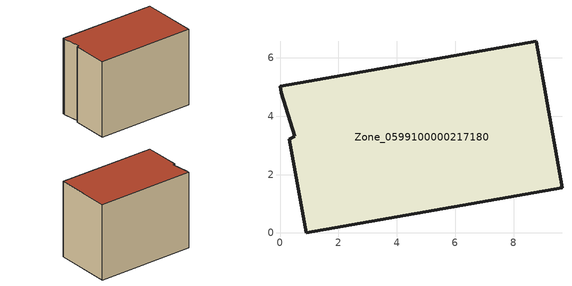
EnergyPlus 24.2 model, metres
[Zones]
Zone_0599100000217180
 floor ground (C_G): 0.51,3.31 0.04,4.8 0,5.02 8.77,6.57 9.66,1.55 0.89,0 0.32,3.21 z0
 wall outside (C_F): 0.89,0 9.66,1.55 8.77,6.57 0,5.02 0.04,4.8 0.51,3.31 0.32,3.21 0.89,0 z0:6.92
 roof outside (C_R): 0.04,4.8 0.51,3.31 0.32,3.21 0.89,0 9.66,1.55 8.77,6.57 0,5.02 z6.92
[BUILDING]
Pand.0599100000217180: North Axis=0; Terrain=City; Loads Convergence Tolerance Value=0.04; Temperature Convergence Tolerance Value=0.4; Solar Distribution=FullExterior; Maximum Number of Warmup Days=25; Minimum Number of Warmup Days=1
[Site:Location]
Rotterdam.The.Hague.AP_ZH_NLD Design_Conditions: Latitude=51.96; Longitude=4.45; Time Zone=1; Elevation=-4.5
[SITE:GROUNDTEMPERATURE:BUILDINGSURFACE]
18, 18, 18, 18, 18, 18, 18, 18, 18, 18, 18, 18
[MATERIAL] Thermal Absorptance=0.9; Solar Absorptance=0.7; Visible Absorptance=0.7
Name | Roughness | Thickness | Conductivity | Density | Specific Heat
G.TI.1946 | MediumSmooth | 0.15 | 1 | 540 | 1210
F.TI.1946 | Rough | 0.3 | 0.857143 | 1920 | 840
R.TI.1946 | MediumRough | 0.2 | 0.1 | 1500 | 1000
[CONSTRUCTION]
C_G: G.TI.1946
C_F: F.TI.1946
C_R: R.TI.1946
[ZONE]
Zone_0599100000217180: Type=1; Multiplier=1; Ceiling Height=Autocalculate; Volume=Autocalculate; Floor Area=autocalculate; Part of Total Floor Area=Yes
[ZONEINFILTRATION:DESIGNFLOWRATE]
Infil_Zone_0599100000217180: Zone or ZoneList or Space or SpaceList=Zone_0599100000217180; Schedule=AlwaysOn; Design Flow Rate Calculation Method=Flow/Area; Flow Rate per Floor Area=0.003; Constant Term Coefficient=1; Temperature Term Coefficient=0; Velocity Term Coefficient=0; Velocity Squared Term Coefficient=0
[HVACTEMPLATE:ZONE:IDEALLOADSAIRSYSTEM]
Zone_0599100000217180: Maximum Heating Supply Air Temperature=50; Minimum Cooling Supply Air Temperature=13; Maximum Heating Supply Air Humidity Ratio=0.0156; Minimum Cooling Supply Air Humidity Ratio=0.0077; Heating Limit=NoLimit; Cooling Limit=NoLimit; Dehumidification Control Type=ConstantSensibleHeatRatio; Cooling Sensible Heat Ratio=0.7; Dehumidification Setpoint=60; Humidification Control Type=None; Humidification Setpoint=30; Outdoor Air Method=None; Outdoor Air Flow Rate per Person=0.00944; Outdoor Air Flow Rate per Zone Floor Area=0; Outdoor Air Flow Rate per Zone=0; Demand Controlled Ventilation Type=None; Outdoor Air Economizer Type=NoEconomizer; Heat Recovery Type=None; Sensible Heat Recovery Effectiveness=0.7; Latent Heat Recovery Effectiveness=0.65
[ZONECONTROL:THERMOSTAT]
ThermostatControl_Zone_0599100000217180: Zone or ZoneList=Zone_0599100000217180; Control Type Schedule=DualSetpointControlType; Control 1=Thermostat_Zone_0599100000217180; Temperature Difference Between Cutout And Setpoint=0
[THERMOSTATSETPOINT:DUALSETPOINT]
Thermostat_Zone_0599100000217180: Heating Setpoint Temperature Schedule=HeatingSetpoint_Zone_0599100000217180; Cooling Setpoint Temperature Schedule=CoolingSetpoint_Zone_0599100000217180
[SCHEDULE:COMPACT]
HeatingSetpoint_Zone_0599100000217180: Through: 12/31, For: AllDays, Until: 24:00, 21
CoolingSetpoint_Zone_0599100000217180: Through: 12/31, For: AllDays, Until: 24:00, 24
DualSetpointControlType: Through: 12/31, For: AllDays, Until: 24:00, 4
AlwaysOn: Through: 12/31, For: AllDays, Until: 24:00, 1
